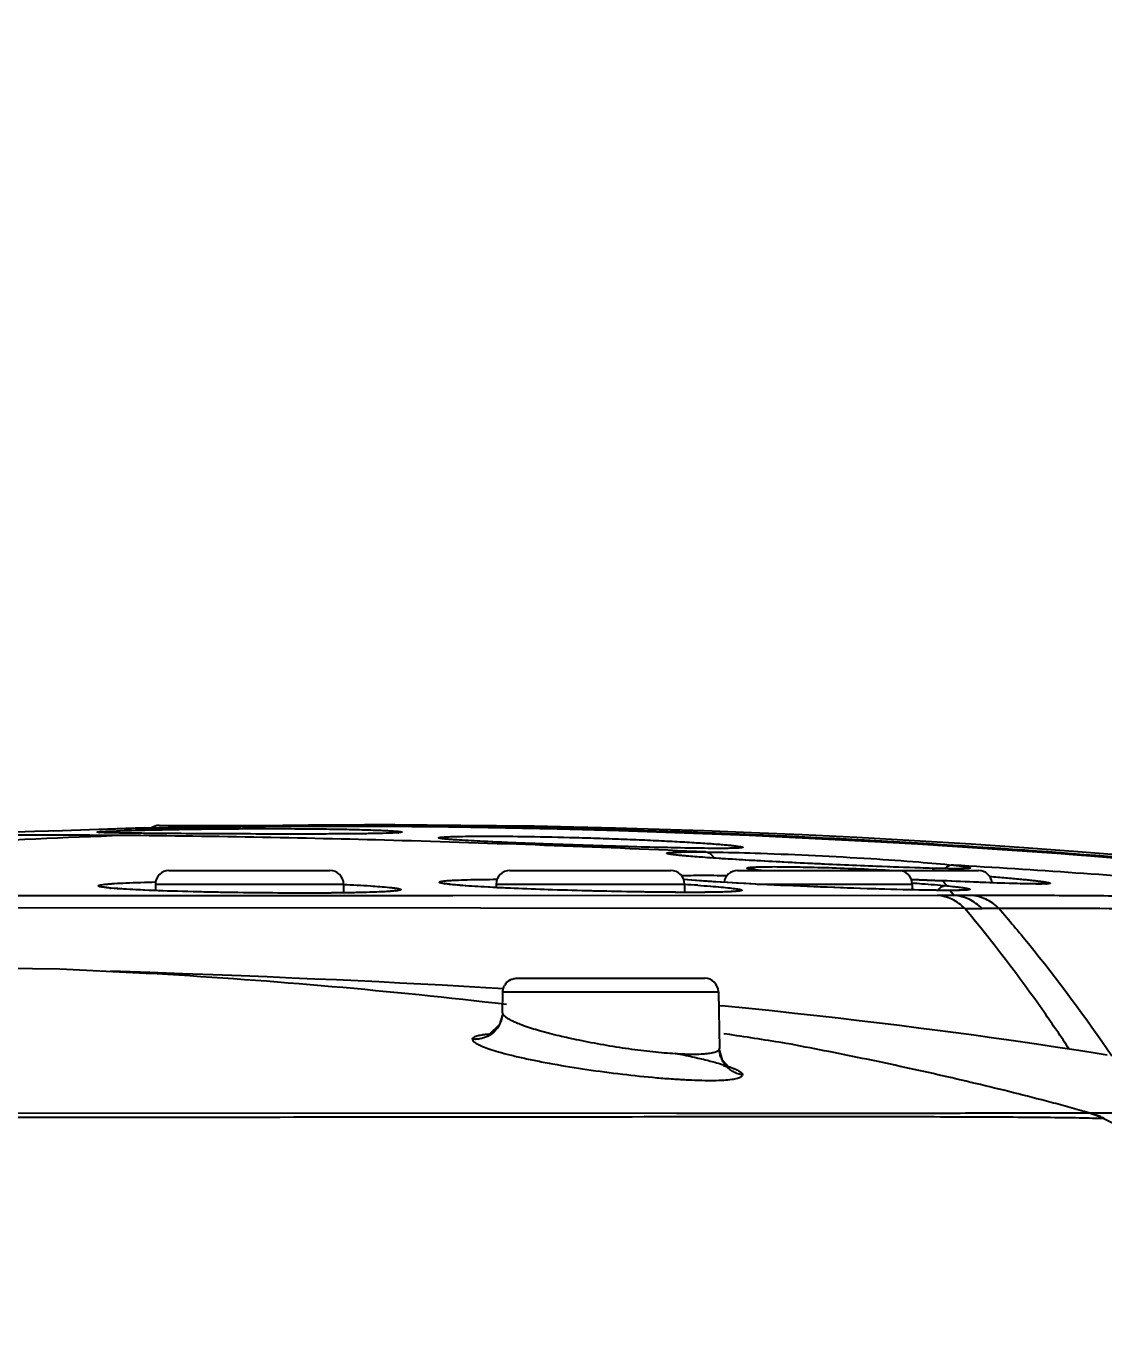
# Model space of a CAD drawing. Header units: millimetres. Extents: x 4086 to 8300, y 123 to 1549.
# Drawn here: x 7018.25 to 7028.12, y 483.98 to 495.97 of the extents above; entities that cross this region are included whole.
import ezdxf

# ---------------------------------------------------------------- set-up
doc = ezdxf.new("R2010")
doc.units = ezdxf.units.MM
doc.layers.add('外形图', color=7, linetype='Continuous')
doc.layers.add('尺寸标注', color=7, linetype='Continuous')
doc.styles.add('思源黑', font='SourceHanSansCN-Normal.ttf')
doc.dimstyles.new('尺寸标注_1_4比例', dxfattribs={"dimtxt": 7, "dimasz": 6, "dimexe": 2, "dimexo": 1.5, "dimgap": 1, "dimtad": 1, "dimdec": 1, "dimlfac": 4, "dimdsep": 46, "dimtxsty": '思源黑', "dimcen": 0.09, "dimadec": 0, "dimazin": 0, "dimtp": 0.01, "dimtm": 0.01, "dimtfac": 1, "dimtdec": 1, "dimtofl": 0, "dimtmove": 0, "dimatfit": 3, "dimfxl": 1, "dimtolj": 1, "dimarcsym": 0})

# ---------------------------------------------------------------- blocks, each defined once
blk = doc.blocks.new('*D759')
at = {"layer": 'Defpoints', "color": 0}
for p in [(7016.612, 498.736), (7016.612, 492.25), (7015.112, 454.498)]:
    blk.add_point(p, dxfattribs=at)
at = {"layer": '尺寸标注', "color": 0, "lineweight": -2}
for p, q in [((7015.112, 455.998), (7015.112, 500.736)), ((7016.612, 493.75), (7016.612, 500.736)), ((7009.112, 498.736), (7003.112, 498.736)), ((7022.612, 498.736), (7034.896, 498.736))]:
    blk.add_line(p, q, dxfattribs=at)
at = {"layer": '尺寸标注', "color": 0}
for points in [[(7009.112, 497.736), (7009.112, 499.736), (7015.112, 498.736)], [(7022.612, 499.736), (7022.612, 497.736), (7016.612, 498.736)]]:
    blk.add_solid(points, dxfattribs=at)
at = {"layer": '尺寸标注', "color": 0, "insert": (7031.754, 503.36), "char_height": 7, "attachment_point": 5, "style": '思源黑'}
blk.add_mtext('\\A1;6', dxfattribs=at)

msp = doc.modelspace()

# ---------------------------------------------------------------- linework, layer by layer
at = {"layer": '外形图'}
for p, q in [((7019.3304, 488.625), (7018.4959, 488.5962)), ((7018.9463, 488.5824), (7018.9395, 488.5828)), ((7018.9545, 488.582), (7018.9463, 488.5824)), ((7018.964, 488.5816), (7018.9545, 488.582)), ((7018.9811, 488.581), (7018.964, 488.5816)), ((7019.0019, 488.5804), (7018.9811, 488.581)), ((7019.0356, 488.5795), (7019.0019, 488.5804)), ((7019.0882, 488.5784), (7019.0356, 488.5795)), ((7019.2151, 488.6162), (7019.0706, 488.6126)), ((7019.1534, 488.5774), (7019.0882, 488.5784)), ((7019.2324, 488.5763), (7019.1534, 488.5774)), ((7019.3277, 488.5752), (7019.2324, 488.5763)), ((7019.4672, 488.5739), (7019.3277, 488.5752)), ((7019.3304, 488.625), (7019.5501, 488.6302)), ((7019.467, 488.6468), (7020.5626, 488.6468)), ((7019.6065, 488.5728), (7019.4672, 488.5739)), ((7019.807, 488.5715), (7019.6065, 488.5728)), ((7020.0142, 488.5704), (7019.807, 488.5715)), ((7020.2166, 488.5696), (7020.0142, 488.5704)), ((7020.3902, 488.5691), (7020.2166, 488.5696)), ((7020.5837, 488.5687), (7020.3902, 488.5691)), ((7020.7293, 488.5687), (7020.5837, 488.5687)), ((7020.8814, 488.5688), (7020.7293, 488.5687)), ((7021.0232, 488.5693), (7020.8814, 488.5688)), ((7021.1557, 488.57), (7021.0232, 488.5693)), ((7021.2763, 488.571), (7021.1557, 488.57)), ((7021.5911, 488.5776), (7021.5784, 488.5771)), ((7021.5849, 488.5771), (7021.5787, 488.5769)), ((7021.6041, 488.5782), (7021.5911, 488.5776)), ((7021.6155, 488.5787), (7021.6041, 488.5782)), ((7021.6255, 488.5793), (7021.6155, 488.5787)), ((7021.6341, 488.5798), (7021.6255, 488.5793)), ((7021.6414, 488.5803), (7021.6341, 488.5798)), ((7022.0619, 488.526), (7022.0618, 488.526)), ((7022.1258, 488.5199), (7022.1115, 488.5212)), ((7022.1422, 488.5186), (7022.1258, 488.5199)), ((7022.1611, 488.5171), (7022.1422, 488.5186)), ((7022.1939, 488.5148), (7022.1611, 488.5171)), ((7022.2327, 488.5122), (7022.1939, 488.5148)), ((7022.2775, 488.5095), (7022.2327, 488.5122)), ((7022.3289, 488.5066), (7022.2775, 488.5095)), ((7022.3871, 488.5036), (7022.3289, 488.5066)), ((7022.4525, 488.5003), (7022.3871, 488.5036)), ((7022.5258, 488.4969), (7022.4525, 488.5003)), ((7022.6077, 488.4933), (7022.5258, 488.4969)), ((7022.699, 488.4894), (7022.6077, 488.4933)), ((7022.8003, 488.4853), (7022.699, 488.4894)), ((7022.9122, 488.481), (7022.8003, 488.4853)), ((7023.0354, 488.4765), (7022.9122, 488.481)), ((7023.1704, 488.4718), (7023.0354, 488.4765)), ((7023.3179, 488.4668), (7023.1704, 488.4718)), ((7023.4779, 488.4617), (7023.3179, 488.4668)), ((7023.6502, 488.4565), (7023.4779, 488.4617)), ((7023.7712, 488.4531), (7023.6502, 488.4565)), ((7023.8975, 488.4497), (7023.7712, 488.4531)), ((7024.0282, 488.4464), (7023.8975, 488.4497)), ((7024.16, 488.4434), (7024.0282, 488.4464)), ((7024.2879, 488.4409), (7024.16, 488.4434)), ((7024.4069, 488.4389), (7024.4037, 488.4389)), ((7024.5042, 488.4379), (7024.4375, 488.4386)), ((7024.5612, 488.4375), (7024.5042, 488.4379)), ((7024.6099, 488.4374), (7024.5612, 488.4375)), ((7024.6417, 488.4375), (7024.6099, 488.4374)), ((7024.6699, 488.4378), (7024.6417, 488.4375)), ((7024.6948, 488.4381), (7024.6699, 488.4378)), ((7024.7095, 488.4384), (7024.6948, 488.4381)), ((7024.7228, 488.4387), (7024.7095, 488.4384)), ((7024.7347, 488.4391), (7024.7228, 488.4387)), ((7024.7793, 488.4407), (7024.7791, 488.4407)), ((7024.2632, 488.3705), (7024.24, 488.3728)), ((7024.2901, 488.3679), (7024.2632, 488.3705)), ((7024.3215, 488.3652), (7024.2901, 488.3679)), ((7024.3576, 488.3622), (7024.3215, 488.3652)), ((7024.3985, 488.3589), (7024.3576, 488.3622)), ((7024.4445, 488.3555), (7024.3985, 488.3589)), ((7024.4957, 488.3518), (7024.4445, 488.3555)), ((7024.5524, 488.3479), (7024.4957, 488.3518)), ((7024.6145, 488.3438), (7024.5524, 488.3479)), ((7024.6823, 488.3395), (7024.6145, 488.3438)), ((7024.7563, 488.335), (7024.6823, 488.3395)), ((7024.8367, 488.3303), (7024.7563, 488.335)), ((7024.924, 488.3253), (7024.8367, 488.3303)), ((7025.0184, 488.3201), (7024.924, 488.3253)), ((7025.1204, 488.3147), (7025.0184, 488.3201)), ((7025.23, 488.3091), (7025.1204, 488.3147)), ((7025.3474, 488.3032), (7025.23, 488.3091)), ((7025.4727, 488.2972), (7025.3474, 488.3032)), ((7025.6057, 488.291), (7025.4727, 488.2972)), ((7025.7462, 488.2847), (7025.6057, 488.291)), ((7019.5579, 488.2343), (7021.0329, 488.2343)), ((7022.6805, 488.2343), (7024.1555, 488.2343)), ((7024.7669, 488.2343), (7026.2419, 488.2343)), ((7024.9851, 488.2343), (7024.969, 488.236)), ((7025.8934, 488.2783), (7025.7462, 488.2847)), ((7026.0408, 488.2723), (7025.8934, 488.2783)), ((7026.1658, 488.2674), (7026.0408, 488.2723)), ((7026.0422, 488.2722), (7026.0408, 488.2722)), ((7026.2887, 488.2629), (7026.1658, 488.2674)), ((7026.2435, 488.2343), (7026.9746, 488.2343)), ((7026.4029, 488.2591), (7026.2887, 488.2629)), ((7026.5071, 488.256), (7026.4029, 488.2591)), ((7026.5821, 488.254), (7026.5071, 488.256)), ((7026.5552, 488.2546), (7026.5514, 488.2548)), ((7026.5552, 488.2546), (7026.5515, 488.2547)), ((7026.5552, 488.2546), (7026.5716, 488.2343)), ((7026.6421, 488.2527), (7026.5821, 488.254)), ((7026.6927, 488.2518), (7026.6421, 488.2527)), ((7026.7254, 488.2514), (7026.6927, 488.2518)), ((7026.7542, 488.2512), (7026.7254, 488.2514)), ((7026.7794, 488.2512), (7026.7542, 488.2512)), ((7026.7944, 488.2513), (7026.7794, 488.2512)), ((7026.8079, 488.2514), (7026.7944, 488.2513)), ((7026.82, 488.2516), (7026.8079, 488.2514)), ((7026.8307, 488.2518), (7026.82, 488.2516)), ((7019.0275, 488.0736), (7019.0181, 488.0746)), ((7019.4329, 488.1093), (7019.4329, 488.0509)), ((7019.4329, 488.1093), (7021.1579, 488.1093)), ((7021.1579, 488.1093), (7021.1579, 488.0301)), ((7022.1775, 488.1029), (7022.1591, 488.1048)), ((7022.1979, 488.101), (7022.1775, 488.1029)), ((7022.2204, 488.0991), (7022.1979, 488.101)), ((7022.2449, 488.0971), (7022.2204, 488.0991)), ((7022.2718, 488.095), (7022.2449, 488.0971)), ((7022.317, 488.0918), (7022.2718, 488.095)), ((7022.3687, 488.0885), (7022.317, 488.0918)), ((7022.4279, 488.0849), (7022.3687, 488.0885)), ((7022.4985, 488.081), (7022.4279, 488.0849)), ((7022.4454, 488.0838), (7022.4411, 488.084)), ((7022.5555, 488.1093), (7022.5555, 488.0781)), ((7022.5555, 488.1093), (7024.2805, 488.1093)), ((7024.2804, 488.1066), (7024.283, 488.1064)), ((7024.2805, 488.1093), (7024.2805, 488.0347)), ((7024.3489, 488.1462), (7024.3123, 488.1493)), ((7024.3901, 488.143), (7024.3489, 488.1462)), ((7024.4363, 488.1395), (7024.3901, 488.143)), ((7024.4878, 488.1359), (7024.4363, 488.1395)), ((7024.5451, 488.1321), (7024.4878, 488.1359)), ((7024.6086, 488.128), (7024.5451, 488.1321)), ((7024.6788, 488.1238), (7024.6086, 488.128)), ((7024.7564, 488.1193), (7024.6788, 488.1238)), ((7024.8417, 488.1147), (7024.7564, 488.1193)), ((7024.9354, 488.1098), (7024.8417, 488.1147)), ((7025.0478, 488.1042), (7024.9354, 488.1098)), ((7024.9454, 488.1093), (7026.3669, 488.1093)), ((7024.9803, 488.1074), (7024.9787, 488.1075)), ((7025.7368, 488.0758), (7025.5823, 488.0814)), ((7025.8882, 488.0706), (7025.7368, 488.0758)), ((7026.0347, 488.066), (7025.8882, 488.0706)), ((7026.1745, 488.062), (7026.0347, 488.066)), ((7026.3059, 488.0586), (7026.1745, 488.062)), ((7026.7202, 488.1375), (7026.3587, 488.1535)), ((7026.3669, 488.1093), (7026.3669, 488.0572)), ((7026.6476, 488.1406), (7026.6466, 488.1407)), ((7026.6476, 488.1406), (7026.6466, 488.1406)), ((7026.7411, 488.0526), (7026.7096, 488.0525)), ((7026.716, 488.0523), (7026.7096, 488.0525)), ((7026.716, 488.0523), (7026.7098, 488.0523)), ((7026.716, 488.0523), (7026.7505, 488.0064)), ((7026.864, 488.1315), (7026.7202, 488.1375)), ((7026.7608, 488.0528), (7026.7411, 488.0526)), ((7026.7784, 488.053), (7026.7608, 488.0528)), ((7026.794, 488.0533), (7026.7784, 488.053)), ((7026.8077, 488.0537), (7026.794, 488.0533)), ((7026.8197, 488.0541), (7026.8077, 488.0537)), ((7026.9909, 488.1263), (7026.864, 488.1315)), ((7027.102, 488.122), (7026.9909, 488.1263)), ((7027.1988, 488.1186), (7027.102, 488.122)), ((7027.2627, 488.1165), (7027.1988, 488.1186)), ((7027.3198, 488.1148), (7027.2627, 488.1165)), ((7027.3707, 488.1135), (7027.3198, 488.1148)), ((7027.4156, 488.1125), (7027.3707, 488.1135)), ((7027.4548, 488.1118), (7027.4156, 488.1125)), ((7027.4885, 488.1114), (7027.4548, 488.1118)), ((7027.508, 488.1113), (7027.4885, 488.1114)), ((7027.5253, 488.1113), (7027.508, 488.1113)), ((7027.5404, 488.1114), (7027.5253, 488.1113)), ((7027.5533, 488.1116), (7027.5404, 488.1114)), ((7027.5642, 488.1118), (7027.5533, 488.1116)), ((7022.1576, 488.0033), (7009.3736, 488.0031)), ((7020.6242, 488.0283), (7020.5095, 488.0289)), ((7020.7267, 488.0279), (7020.6242, 488.0283)), ((7020.8182, 488.0279), (7020.7267, 488.0279)), ((7020.9012, 488.0281), (7020.8182, 488.0279)), ((7020.9768, 488.0284), (7020.9012, 488.0281)), ((7021.046, 488.0289), (7020.9768, 488.0284)), ((7021.1094, 488.0295), (7021.046, 488.0289)), ((7021.1675, 488.0303), (7021.1094, 488.0295)), ((7021.2206, 488.0311), (7021.1675, 488.0303)), ((7021.2693, 488.032), (7021.2206, 488.0311)), ((7021.3345, 488.0334), (7021.2693, 488.032)), ((7021.4554, 488.0372), (7021.4085, 488.0355)), ((7021.4831, 488.0383), (7021.4554, 488.0372)), ((7021.5082, 488.0394), (7021.4831, 488.0383)), ((7021.5307, 488.0406), (7021.5082, 488.0394)), ((7021.5506, 488.0418), (7021.5307, 488.0406)), ((7021.5681, 488.0429), (7021.5506, 488.0418)), ((7021.5833, 488.044), (7021.5681, 488.0429)), ((7026.5964, 488.0061), (7022.1576, 488.0033)), ((7023.7897, 488.0399), (7023.6599, 488.0423)), ((7023.9093, 488.038), (7023.7897, 488.0399)), ((7024.018, 488.0366), (7023.9093, 488.038)), ((7024.1157, 488.0356), (7024.018, 488.0366)), ((7024.2028, 488.035), (7024.1157, 488.0356)), ((7024.2804, 488.0347), (7024.2028, 488.035)), ((7024.3496, 488.0346), (7024.2804, 488.0347)), ((7024.4115, 488.0348), (7024.3496, 488.0346)), ((7024.467, 488.0351), (7024.4115, 488.0348)), ((7024.5164, 488.0356), (7024.467, 488.0351)), ((7024.5601, 488.0363), (7024.5164, 488.0356)), ((7024.5986, 488.037), (7024.5601, 488.0363)), ((7024.673, 488.0393), (7024.6469, 488.0384)), ((7024.6949, 488.0403), (7024.673, 488.0393)), ((7026.7505, 488.0064), (7026.5964, 488.0061)), ((7026.9029, 488.0067), (7026.7505, 488.0064)), ((7026.8499, 487.8871), (7009.195, 487.8962)), ((7027.1626, 487.887), (7027.0078, 487.8869)), ((7019.3815, 487.3002), (7019.024, 487.3123)), ((7019.3481, 487.2929), (7019.2503, 487.2982)), ((7022.7423, 487.2478), (7024.4661, 487.2478)), ((7022.2598, 487.1728), (7022.0615, 487.184)), ((7022.6139, 486.9323), (7022.6173, 487.125)), ((7022.6173, 487.125), (7024.591, 487.125)), ((7024.591, 487.125), (7024.6001, 486.6043)), ((7022.6503, 487.0072), (7022.5501, 487.0188)), ((7022.6129, 486.9134), (7022.5862, 486.8259)), ((7022.6139, 486.9323), (7022.6129, 486.9134)), ((7022.5862, 486.8259), (7022.4905, 486.7331)), ((7024.6949, 486.7321), (7024.6423, 486.74)), ((7024.6006, 486.5921), (7024.6001, 486.6043)), ((7024.6286, 486.4967), (7024.6006, 486.5921)), ((7015.9811, 486.0151), (7024.2074, 486.0124)), ((7027.9814, 486.0162), (7029.2585, 486.0153)), ((7024.2074, 486.0124), (7024.7015, 486.0122)), ((7024.2497, 485.9807), (7024.6943, 485.981)), ((7028.1229, 485.9654), (7028.1107, 485.9656))]:
    msp.add_line(p, q, dxfattribs=at)
for points in [[(7028.2763, 488.3755), (7027.8444, 488.4094), (7027.3906, 488.4426), (7026.9061, 488.4753), (7026.3871, 488.5072), (7025.8596, 488.5364), (7025.3583, 488.5611), (7024.8955, 488.5813), (7024.4619, 488.598), (7024.0476, 488.6119), (7023.649, 488.6233), (7023.2675, 488.6324), (7022.9043, 488.6395), (7022.5598, 488.6448), (7022.2331, 488.6484), (7021.9229, 488.6507), (7021.6281, 488.6517), (7021.3487, 488.6518), (7021.0848, 488.6509), (7020.8363, 488.6494), (7020.6008, 488.6473), (7020.3744, 488.6446), (7020.1541, 488.6415), (7019.9385, 488.6379), (7019.7251, 488.6338), (7019.5501, 488.6302)], [(7019.0706, 488.6126), (7018.8287, 488.606), (7018.581, 488.5988), (7018.327, 488.5909), (7018.0656, 488.5824), (7017.6795, 488.5688)], [(7018.9395, 488.5828), (7018.934, 488.5831), (7018.9317, 488.5832), (7018.9297, 488.5834), (7018.928, 488.5835), (7018.9266, 488.5836), (7018.9255, 488.5837), (7018.9247, 488.5838), (7018.9242, 488.5838), (7018.9241, 488.5839)], [(7033.4652, 487.7586), (7032.0878, 487.9478), (7030.6734, 488.1165), (7029.2358, 488.262), (7027.7838, 488.3838), (7026.3262, 488.4816), (7024.8719, 488.5557), (7023.4295, 488.6064), (7022.0079, 488.6337), (7020.6166, 488.6375), (7019.2151, 488.6162)], [(7021.5784, 488.5771), (7021.5496, 488.576), (7021.5143, 488.575), (7021.4746, 488.5741), (7021.4308, 488.5732), (7021.383, 488.5724), (7021.3314, 488.5717), (7021.2763, 488.571)], [(7021.6597, 488.5821), (7021.6594, 488.582), (7021.6587, 488.5819), (7021.6577, 488.5818), (7021.6563, 488.5816), (7021.6546, 488.5815), (7021.6525, 488.5813), (7021.6502, 488.581), (7021.6476, 488.5808), (7021.6446, 488.5806), (7021.6414, 488.5803)], [(7022.1115, 488.5212), (7022.0993, 488.5224), (7022.0939, 488.5229), (7022.0889, 488.5234), (7022.0844, 488.524), (7022.0802, 488.5244), (7022.0765, 488.5249), (7022.0732, 488.5253), (7022.0702, 488.5257), (7022.0677, 488.5261), (7022.0657, 488.5264), (7022.064, 488.5267), (7022.0628, 488.5269), (7022.062, 488.527), (7022.0619, 488.527)], [(7024.4375, 488.4386), (7024.349, 488.4398), (7024.2879, 488.4409)], [(7024.75, 488.4397), (7024.7401, 488.4393), (7024.7347, 488.4391)], [(7024.7792, 488.4418), (7024.7789, 488.4417), (7024.7782, 488.4416), (7024.777, 488.4415), (7024.7754, 488.4414), (7024.7735, 488.4412), (7024.7712, 488.441), (7024.7686, 488.4408), (7024.7655, 488.4406), (7024.7622, 488.4403), (7024.7584, 488.4401), (7024.7544, 488.4399), (7024.75, 488.4397)], [(7024.24, 488.3728), (7024.2201, 488.3749), (7024.2113, 488.3759), (7024.2032, 488.3769), (7024.1958, 488.3778), (7024.1891, 488.3786), (7024.1831, 488.3794), (7024.1778, 488.3802), (7024.173, 488.3809), (7024.1689, 488.3815), (7024.1654, 488.3821), (7024.1625, 488.3826), (7024.1601, 488.383), (7024.1583, 488.3834), (7024.157, 488.3837), (7024.1562, 488.3839), (7024.156, 488.3839)], [(7024.969, 488.236), (7024.9505, 488.2381), (7024.9422, 488.239), (7024.9346, 488.24), (7024.9276, 488.2409), (7024.9213, 488.2418), (7024.9157, 488.2426), (7024.9106, 488.2433), (7024.9063, 488.244), (7024.9025, 488.2447), (7024.8993, 488.2452), (7024.8968, 488.2457), (7024.8948, 488.2461), (7024.8934, 488.2464), (7024.8927, 488.2466), (7024.8926, 488.2466)], [(7026.8639, 488.2536), (7026.8639, 488.2536), (7026.8634, 488.2535), (7026.8624, 488.2534), (7026.861, 488.2533), (7026.8592, 488.2531), (7026.8569, 488.253), (7026.8543, 488.2528), (7026.8513, 488.2526), (7026.8479, 488.2525), (7026.8441, 488.2523), (7026.84, 488.2521), (7026.8355, 488.252), (7026.8307, 488.2518)], [(7019.0181, 488.0746), (7019.008, 488.0756), (7018.999, 488.0766), (7018.991, 488.0775), (7018.984, 488.0784), (7018.9779, 488.0792), (7018.9725, 488.08), (7018.968, 488.0807), (7018.9642, 488.0813), (7018.9611, 488.0818), (7018.9587, 488.0823), (7018.9569, 488.0826), (7018.9559, 488.0829), (7018.9556, 488.0829)], [(7020.5095, 488.0289), (7020.3824, 488.03), (7020.3137, 488.0307), (7020.2413, 488.0316), (7020.1659, 488.0327), (7020.0885, 488.0339), (7020.0102, 488.0353), (7019.9322, 488.0368), (7019.8556, 488.0384), (7019.7807, 488.0402), (7019.7077, 488.0421), (7019.6366, 488.0441), (7019.5678, 488.0462), (7019.5015, 488.0484), (7019.4379, 488.0507), (7019.3774, 488.0531), (7019.32, 488.0555), (7019.2661, 488.058), (7019.2158, 488.0606), (7019.1693, 488.0632), (7019.1268, 488.0659), (7019.0886, 488.0686), (7019.0548, 488.0712), (7019.0275, 488.0736)], [(7021.6385, 488.0501), (7021.6384, 488.0501), (7021.6379, 488.05), (7021.6369, 488.0498), (7021.6354, 488.0495), (7021.6334, 488.0492), (7021.631, 488.0489), (7021.6282, 488.0485), (7021.6249, 488.048), (7021.6213, 488.0476), (7021.6172, 488.0471), (7021.6127, 488.0466), (7021.6077, 488.0461), (7021.6023, 488.0456), (7021.5965, 488.0451), (7021.5902, 488.0446), (7021.5833, 488.044)], [(7022.1591, 488.1048), (7022.1425, 488.1065), (7022.135, 488.1074), (7022.1279, 488.1082), (7022.1213, 488.1091), (7022.1151, 488.1098), (7022.1094, 488.1106), (7022.1042, 488.1114), (7022.0994, 488.1121), (7022.0951, 488.1127), (7022.0913, 488.1134), (7022.0879, 488.114), (7022.0851, 488.1145), (7022.0827, 488.1149), (7022.0809, 488.1153), (7022.0796, 488.1156), (7022.0789, 488.1158), (7022.0788, 488.1158)], [(7023.6599, 488.0423), (7023.518, 488.0453), (7023.442, 488.0471), (7023.3632, 488.0491), (7023.2831, 488.0512), (7023.2032, 488.0535), (7023.1246, 488.0558), (7023.0477, 488.0583), (7022.9723, 488.0608), (7022.8983, 488.0635), (7022.8259, 488.0662), (7022.7554, 488.0691), (7022.6871, 488.072), (7022.6214, 488.0749), (7022.5584, 488.0779), (7022.4985, 488.081)], [(7024.3123, 488.1493), (7024.2802, 488.1522), (7024.2724, 488.1529)], [(7025.5823, 488.0814), (7025.427, 488.0875), (7025.3496, 488.0907), (7025.2728, 488.094), (7025.1967, 488.0973), (7025.1216, 488.1007), (7025.0478, 488.1042)], [(7026.7096, 488.0525), (7026.674, 488.0525), (7026.6318, 488.0528), (7026.5858, 488.0533), (7026.5362, 488.054), (7026.4832, 488.0548), (7026.427, 488.0559), (7026.3678, 488.0572), (7026.3059, 488.0586)], [(7026.8573, 488.0565), (7026.8573, 488.0565), (7026.8571, 488.0565), (7026.8564, 488.0564), (7026.8552, 488.0563), (7026.8535, 488.0561), (7026.8514, 488.0559), (7026.8489, 488.0557), (7026.8459, 488.0554), (7026.8425, 488.0552), (7026.8387, 488.055), (7026.8346, 488.0547), (7026.83, 488.0545), (7026.825, 488.0543), (7026.8197, 488.0541)], [(7027.5948, 488.1134), (7027.5945, 488.1133), (7027.5937, 488.1133), (7027.5926, 488.1131), (7027.591, 488.113), (7027.589, 488.1129), (7027.5867, 488.1127), (7027.5839, 488.1126), (7027.5808, 488.1124), (7027.5772, 488.1122), (7027.5733, 488.1121), (7027.569, 488.1119), (7027.5642, 488.1118)], [(7021.4085, 488.0355), (7021.3543, 488.0339), (7021.3345, 488.0334)], [(7024.6469, 488.0384), (7024.616, 488.0375), (7024.5986, 488.037)], [(7024.765, 488.0459), (7024.7647, 488.0458), (7024.7636, 488.0456), (7024.762, 488.0454), (7024.7598, 488.0451), (7024.757, 488.0447), (7024.7536, 488.0443), (7024.7496, 488.0439), (7024.7451, 488.0435), (7024.7399, 488.0431), (7024.7342, 488.0426), (7024.7278, 488.0422), (7024.7207, 488.0417), (7024.7129, 488.0412), (7024.7043, 488.0407), (7024.6949, 488.0403)], [(7019.3481, 487.2929), (7018.5574, 487.3305), (7015.7899, 487.3642), (7012.9822, 487.238), (7010.7086, 487.0207)], [(7022.0615, 487.184), (7021.8661, 487.1945), (7021.6726, 487.2044), (7021.4798, 487.214), (7021.2866, 487.2232), (7021.0917, 487.2322), (7020.8929, 487.241), (7020.6824, 487.2501), (7020.4579, 487.2595), (7020.2177, 487.2691), (7019.9599, 487.2791), (7019.682, 487.2895), (7019.3815, 487.3002)], [(7022.6245, 487.151), (7022.4602, 487.1611), (7022.2598, 487.1728)], [(7028.1523, 486.5446), (7028.0445, 486.5616), (7027.9303, 486.5794), (7027.8089, 486.5981), (7027.6807, 486.6175), (7027.545, 486.6378), (7027.4019, 486.6589), (7027.2515, 486.6806), (7027.094, 486.7029), (7026.9321, 486.7253), (7026.7672, 486.7477), (7026.5987, 486.7701), (7026.4263, 486.7924), (7026.2494, 486.8148), (7026.0679, 486.8372), (7025.8813, 486.8595), (7025.6895, 486.8819), (7025.4925, 486.9042), (7025.2902, 486.9263), (7025.0828, 486.9483), (7024.8704, 486.9699), (7024.6531, 486.9913), (7024.5933, 486.9969)], [(7024.6382, 486.45), (7024.689, 486.4293), (7024.6286, 486.4967)]]:
    msp.add_lwpolyline(points, dxfattribs=at)
for centre, radius, start, end in [((7018.9632, 489.1957), 0.6136, 266.07459, 266.31978), ((7019.467, 488.5218), 0.125, 90, 122.9189), ((7021.6028, 489.2598), 0.681, 274.57469, 274.83323), ((7019.5579, 488.1093), 0.125, 90, 180), ((7021.0329, 488.1093), 0.125, 0, 90), ((7022.6805, 488.1093), 0.125, 90, 180), ((7024.1555, 488.1093), 0.125, 0, 90), ((7024.7669, 488.1093), 0.125, 90, 172.33662), ((7024.9933, 488.873), 0.6357, 260.85656, 260.98075), ((7026.2419, 488.1093), 0.125, 0, 90), ((7018.5943, 352.6835), 135.8453, 85.611338, 86.560297), ((7026.8321, 488.8688), 0.6172, 272.97807, 273.10861), ((7026.9746, 488.1093), 0.125, 5.92122, 90), ((7019.2363, 490.3936), 2.3298, 264.59023, 264.84552), ((7022.183, 488.7683), 0.6625, 260.8912, 261.34255), ((7023.2872, 471.0573), 17.0782, 86.25802, 86.65721), ((7032.1874, 616.1766), 128.1558, 267.393195, 267.522051), ((7027.566, 488.711), 0.5994, 272.38799, 273.33316), ((7021.5601, 488.7075), 0.6637, 276.49474, 276.8247), ((7024.7059, 488.6566), 0.6151, 275.53797, 275.67059), ((7027.011, 565.3934), 77.5065, 269.88091, 269.997631), ((7016.2885, 432.7134), 54.6652, 83.42268, 86.7915), ((7022.742, 487.1231), 0.1247, 119.95994, 150.04006), ((7024.4661, 487.1228), 0.125, 1, 90), ((7015.3122, 424.9983), 62.4427, 80.876072, 81.357956), ((7024.5001, 492.4494), 5.8878, 256.57459, 258.35148), ((7027.8004, 485.3256), 0.7112, 64.13673, 75.96842)]:
    msp.add_arc(centre, radius, start, end, dxfattribs=at)
for points, knots in [([(7019.5501, 488.6302), (7020.7129, 488.6555), (7023.04, 488.6492), (7026.5271, 488.5031), (7029.4264, 488.2694), (7031.7382, 488.008), (7032.8909, 487.8513), (7033.4663, 487.7667)], [0, 0, 0, 0, 0.2499934, 0.4999917, 0.7499895, 0.8749947, 1, 1, 1, 1]), ([(7019.1377, 488.5554), (7018.6042, 488.5355), (7017.8041, 488.5007), (7016.7377, 488.4437), (7015.9379, 488.3974), (7015.1377, 488.3529), (7014.3369, 488.3148), (7013.5359, 488.2815), (7013.0021, 488.2543), (7012.7354, 488.2385)], [0, 0, 0, 0, 0.2498355, 0.374795, 0.4997827, 0.6248053, 0.7498683, 0.8749523, 1, 1, 1, 1]), ([(7019.1377, 488.5554), (7018.9756, 488.5567), (7018.3578, 488.5597), (7017.7399, 488.5557), (7017.2844, 488.5462)], [0, 0, 0, 0, 0.2624597, 1, 1, 1, 1]), ([(7018.9212, 488.5835), (7018.9186, 488.5837), (7018.9139, 488.5841), (7018.9079, 488.5846), (7018.9034, 488.5854), (7018.9011, 488.5856), (7018.8991, 488.5868), (7018.9013, 488.5878), (7018.9037, 488.5882), (7018.9083, 488.589), (7018.9145, 488.5896), (7018.9225, 488.5904), (7018.9321, 488.5911), (7018.9485, 488.5922), (7018.9731, 488.5936), (7018.9939, 488.5946), (7019.0055, 488.5951)], [0, 0, 0, 0, 0.060994, 0.1085006, 0.1424987, 0.1631033, 0.1712724, 0.1803898, 0.2021627, 0.2373518, 0.2860465, 0.3482369, 0.4238776, 0.5128965, 0.7305277, 1, 1, 1, 1]), ([(7021.5787, 488.5769), (7021.4998, 488.574), (7021.3066, 488.5708), (7020.8282, 488.5677), (7020.2864, 488.569), (7019.7357, 488.5717), (7019.4202, 488.5741), (7019.2061, 488.5765), (7019.0844, 488.5783), (7018.9934, 488.5804), (7018.9433, 488.5821), (7018.9238, 488.5834)], [0, 0, 0, 0, 0.0892481, 0.2182228, 0.5405711, 0.7014674, 0.8403929, 0.8971215, 0.9433635, 0.9779483, 1, 1, 1, 1]), ([(7019.0055, 488.5951), (7019.0989, 488.5992), (7019.3313, 488.6058), (7019.6447, 488.612), (7019.9494, 488.616), (7020.2011, 488.6181), (7020.4559, 488.6189), (7020.7053, 488.6183), (7020.9406, 488.6163), (7021.154, 488.613), (7021.3146, 488.6093), (7021.4267, 488.6058), (7021.4968, 488.6032), (7021.5566, 488.6004), (7021.5997, 488.598), (7021.6287, 488.596), (7021.6462, 488.5946), (7021.6609, 488.5932), (7021.6726, 488.5918), (7021.6813, 488.5904), (7021.6868, 488.5893), (7021.6896, 488.5883), (7021.6908, 488.5877), (7021.6913, 488.5868), (7021.6905, 488.586), (7021.6893, 488.5854), (7021.6873, 488.5848), (7021.6846, 488.5842), (7021.6795, 488.5833), (7021.6713, 488.5822), (7021.6642, 488.5816), (7021.6601, 488.5812)], [0, 0, 0, 0, 0.1031445, 0.2565352, 0.3457606, 0.4393578, 0.5341407, 0.6268775, 0.7144225, 0.7937795, 0.8622663, 0.8916767, 0.9175328, 0.9396018, 0.9576991, 0.9652123, 0.9716774, 0.9770804, 0.9814135, 0.9846737, 0.9868622, 0.9875617, 0.9880137, 0.9882792, 0.9885754, 0.9890811, 0.9898389, 0.99086, 0.9921488, 0.9955349, 1, 1, 1, 1]), ([(7024.4774, 488.4044), (7023.5497, 488.4468), (7021.7701, 488.5131), (7019.9897, 488.5491), (7019.1377, 488.5554)], [0, 0, 0, 0, 0.5215175, 1, 1, 1, 1]), ([(7033.4651, 487.7587), (7032.8759, 487.8448), (7031.6955, 488.004), (7029.3282, 488.2686), (7026.3591, 488.5028), (7022.7884, 488.6452), (7020.4056, 488.6456), (7019.2151, 488.6162)], [0, 0, 0, 0, 0.1250052, 0.2500105, 0.5000084, 0.7500067, 1, 1, 1, 1]), ([(7021.6571, 488.581), (7021.6523, 488.5806), (7021.6282, 488.5789), (7021.6041, 488.5779), (7021.5849, 488.5771)], [0, 0, 0, 0, 0.1994249, 1, 1, 1, 1]), ([(7022.0618, 488.526), (7022.0562, 488.5267), (7022.0485, 488.5278), (7022.0392, 488.5295), (7022.0342, 488.5306), (7022.0306, 488.5317), (7022.0284, 488.5326), (7022.0269, 488.534), (7022.0281, 488.5356), (7022.0302, 488.5363), (7022.0336, 488.5373), (7022.0383, 488.5382), (7022.0474, 488.5396), (7022.0621, 488.541), (7022.0837, 488.5426), (7022.1107, 488.544), (7022.157, 488.5458), (7022.2658, 488.5485), (7022.3639, 488.5491), (7022.4354, 488.5493)], [0, 0, 0, 0, 0.0379153, 0.0523376, 0.0637272, 0.0721089, 0.0775868, 0.0805892, 0.0832833, 0.0882534, 0.0960837, 0.1069046, 0.1207588, 0.1575653, 0.2064069, 0.2671238, 0.3395183, 0.5181469, 1, 1, 1, 1]), ([(7022.4354, 488.5493), (7022.5567, 488.5494), (7022.8207, 488.5474), (7023.1594, 488.5406), (7023.4513, 488.5323), (7023.6729, 488.5247), (7023.8879, 488.516), (7024.0907, 488.5066), (7024.2498, 488.4981), (7024.367, 488.4911), (7024.4461, 488.486), (7024.5186, 488.481), (7024.5839, 488.4761), (7024.6416, 488.4714), (7024.6915, 488.4668), (7024.733, 488.4625), (7024.7661, 488.4585), (7024.7902, 488.4548), (7024.8051, 488.452), (7024.8121, 488.4495), (7024.8147, 488.4483), (7024.8151, 488.4469), (7024.8145, 488.4461), (7024.8135, 488.4455), (7024.811, 488.4445), (7024.8065, 488.4435), (7024.7995, 488.4424), (7024.7902, 488.4415), (7024.7832, 488.4409), (7024.7793, 488.4407)], [0, 0, 0, 0, 0.1502926, 0.3271107, 0.4198108, 0.5121848, 0.6018438, 0.686458, 0.7638628, 0.79921, 0.8320228, 0.8620914, 0.889205, 0.9131858, 0.9338936, 0.9511908, 0.9649519, 0.9751061, 0.9816109, 0.9835011, 0.984539, 0.9848415, 0.9851742, 0.9856639, 0.9863556, 0.9883972, 0.9913475, 0.9952156, 1, 1, 1, 1]), ([(7024.4037, 488.4389), (7024.191, 488.4419), (7023.8558, 488.4503), (7023.3988, 488.4639), (7023.0416, 488.476), (7022.7112, 488.4885), (7022.4307, 488.5009), (7022.2376, 488.5113), (7022.1226, 488.5197), (7022.0795, 488.5238), (7022.0619, 488.526)], [0, 0, 0, 0, 0.2723008, 0.4291191, 0.585255, 0.7297407, 0.8524159, 0.9446633, 0.9772595, 1, 1, 1, 1]), ([(7024.7791, 488.4407), (7024.7602, 488.4394), (7024.7138, 488.4379), (7024.5897, 488.4367), (7024.4846, 488.4378), (7024.4069, 488.4389)], [0, 0, 0, 0, 0.1529089, 0.3735779, 1, 1, 1, 1]), ([(7024.1553, 488.3827), (7024.1497, 488.3836), (7024.1419, 488.3849), (7024.1325, 488.3869), (7024.1272, 488.3883), (7024.1232, 488.3895), (7024.1204, 488.3908), (7024.1186, 488.3919), (7024.1182, 488.3936), (7024.1198, 488.3948), (7024.1237, 488.3964), (7024.132, 488.398), (7024.1454, 488.3996), (7024.1733, 488.4018), (7024.2201, 488.4037), (7024.2902, 488.405), (7024.3781, 488.4053), (7024.4424, 488.4048), (7024.4774, 488.4044)], [0, 0, 0, 0, 0.0425263, 0.0591759, 0.072747, 0.0832579, 0.0907774, 0.0955376, 0.0985119, 0.1023991, 0.1088382, 0.1306155, 0.1646818, 0.2110702, 0.3403202, 0.5166891, 0.7376695, 1, 1, 1, 1]), ([(7026.0408, 488.2722), (7025.8447, 488.2801), (7025.5495, 488.2931), (7025.1609, 488.3123), (7024.8846, 488.3272), (7024.6375, 488.3419), (7024.431, 488.3559), (7024.2748, 488.3687), (7024.1885, 488.3775), (7024.1553, 488.3827)], [0, 0, 0, 0, 0.3117149, 0.4691827, 0.6179419, 0.7510702, 0.8623719, 0.9466544, 1, 1, 1, 1]), ([(7024.4769, 488.4044), (7024.4918, 488.4035), (7024.5231, 488.3902), (7024.5425, 488.3634), (7024.5498, 488.3481)], [0, 0, 0, 0, 0.4674751, 1, 1, 1, 1]), ([(7024.4774, 488.4044), (7024.514, 488.404), (7024.6808, 488.4015), (7024.8476, 488.3969), (7024.9778, 488.3925)], [0, 0, 0, 0, 0.2190282, 1, 1, 1, 1]), ([(7024.9778, 488.3925), (7025.1455, 488.3869), (7025.4821, 488.3729), (7025.9657, 488.3463), (7026.3871, 488.317), (7026.6396, 488.2955), (7026.7448, 488.2841)], [0, 0, 0, 0, 0.2842812, 0.5707884, 0.8206748, 1, 1, 1, 1]), ([(7024.2515, 488.1888), (7024.3108, 488.1905), (7024.4507, 488.1916), (7024.5906, 488.1905), (7024.6712, 488.1895)], [0, 0, 0, 0, 0.4244624, 1, 1, 1, 1]), ([(7024.8922, 488.2453), (7024.8868, 488.2462), (7024.8774, 488.2478), (7024.8656, 488.2505), (7024.8584, 488.2527), (7024.855, 488.2545), (7024.8536, 488.2558), (7024.8538, 488.2574), (7024.8554, 488.2585), (7024.8577, 488.2595), (7024.8612, 488.2605), (7024.8657, 488.2615), (7024.874, 488.2628), (7024.8869, 488.2643), (7024.9058, 488.2657), (7024.9288, 488.267), (7024.956, 488.2681), (7025.0004, 488.2693), (7025.0655, 488.2701), (7025.1547, 488.27), (7025.2576, 488.269), (7025.4185, 488.2662), (7025.643, 488.26), (7025.932, 488.249), (7026.1333, 488.2396), (7026.2365, 488.2343)], [0, 0, 0, 0, 0.0115249, 0.0200306, 0.0255528, 0.027247, 0.0283324, 0.0291517, 0.0303144, 0.0321096, 0.0346175, 0.037866, 0.0418651, 0.05212, 0.0653643, 0.0815637, 0.1006786, 0.122663, 0.174935, 0.2377076, 0.3102025, 0.3914888, 0.5762146, 0.782526, 1, 1, 1, 1]), ([(7024.982, 488.2343), (7024.9731, 488.2352), (7024.9436, 488.2383), (7024.9141, 488.2418), (7024.8936, 488.2451)], [0, 0, 0, 0, 0.3005435, 1, 1, 1, 1]), ([(7026.5515, 488.2547), (7026.5145, 488.2556), (7026.3447, 488.2605), (7026.1749, 488.2669), (7026.0422, 488.2722)], [0, 0, 0, 0, 0.217946, 1, 1, 1, 1]), ([(7026.8641, 488.2525), (7026.8479, 488.2516), (7026.8088, 488.2508), (7026.7058, 488.251), (7026.619, 488.2529), (7026.5552, 488.2546)], [0, 0, 0, 0, 0.1580023, 0.3796925, 1, 1, 1, 1]), ([(7026.7448, 488.2841), (7026.7305, 488.2848), (7026.7008, 488.2795), (7026.676, 488.2627), (7026.6655, 488.2523)], [0, 0, 0, 0, 0.490687, 1, 1, 1, 1]), ([(7026.7448, 488.2841), (7026.7619, 488.2822), (7026.7927, 488.2787), (7026.8291, 488.2741), (7026.8532, 488.2705), (7026.8675, 488.2682), (7026.8792, 488.2659), (7026.8882, 488.264), (7026.8947, 488.2619), (7026.8985, 488.2608), (7026.9009, 488.2581), (7026.8977, 488.2562), (7026.8936, 488.2553), (7026.8864, 488.2541), (7026.8769, 488.2533), (7026.8696, 488.2528), (7026.8655, 488.2526)], [0, 0, 0, 0, 0.2651731, 0.4797534, 0.5675145, 0.6420317, 0.7032052, 0.75096, 0.7853281, 0.8066078, 0.8166164, 0.8278769, 0.8509589, 0.8872182, 0.9368944, 1, 1, 1, 1]), ([(7027.0773, 488.1804), (7027.1267, 488.1765), (7027.219, 488.1689), (7027.3299, 488.1589), (7027.4081, 488.1512), (7027.4582, 488.146), (7027.5023, 488.141), (7027.54, 488.1364), (7027.5712, 488.1321), (7027.5959, 488.1282), (7027.6136, 488.1248), (7027.6244, 488.122), (7027.6291, 488.12), (7027.6311, 488.1184), (7027.6298, 488.1165), (7027.6272, 488.1157), (7027.623, 488.1147), (7027.6171, 488.1139), (7027.6096, 488.1131), (7027.6039, 488.1128), (7027.6008, 488.1126)], [0, 0, 0, 0, 0.2523372, 0.4713862, 0.5670276, 0.6527558, 0.7281316, 0.7927967, 0.8464073, 0.888711, 0.9195494, 0.9388331, 0.9442384, 0.9471643, 0.9494927, 0.9539466, 0.9611465, 0.9712096, 0.9841607, 1, 1, 1, 1]), ([(7018.9548, 488.0813), (7018.9476, 488.0823), (7018.9377, 488.0839), (7018.9259, 488.0866), (7018.9195, 488.0884), (7018.9149, 488.0902), (7018.912, 488.0918), (7018.9105, 488.0941), (7018.9119, 488.0965), (7018.9149, 488.0981), (7018.9194, 488.0998), (7018.9257, 488.1015), (7018.9375, 488.104), (7018.9567, 488.1069), (7018.985, 488.1101), (7019.02, 488.1132), (7019.0797, 488.1175), (7019.2186, 488.1246), (7019.3437, 488.1279), (7019.4346, 488.1297)], [0, 0, 0, 0, 0.0378684, 0.0522874, 0.0637087, 0.0721886, 0.0778996, 0.0814636, 0.0849708, 0.0905785, 0.0989436, 0.1102438, 0.1245406, 0.1621756, 0.2117761, 0.2731564, 0.346027, 0.5246974, 1, 1, 1, 1]), ([(7019.0167, 488.0741), (7019.0107, 488.0747), (7018.9901, 488.0767), (7018.9694, 488.0791), (7018.9548, 488.0813)], [0, 0, 0, 0, 0.2887822, 1, 1, 1, 1]), ([(7021.6351, 488.048), (7021.6115, 488.0453), (7021.5542, 488.0412), (7021.4539, 488.0365), (7021.3261, 488.0328), (7021.1102, 488.0288), (7020.7989, 488.0271), (7020.3974, 488.0291), (7019.9863, 488.035), (7019.6045, 488.0441), (7019.2881, 488.056), (7019.103, 488.0663), (7019.027, 488.0732)], [0, 0, 0, 0, 0.0272958, 0.0660816, 0.1154504, 0.1742522, 0.3143806, 0.4732646, 0.635913, 0.7869898, 0.9122734, 1, 1, 1, 1]), ([(7021.1579, 488.1074), (7021.2397, 488.1037), (7021.3796, 488.0964), (7021.5194, 488.0863), (7021.5773, 488.0803)], [0, 0, 0, 0, 0.5842875, 1, 1, 1, 1]), ([(7021.5773, 488.0803), (7021.5901, 488.079), (7021.6129, 488.0765), (7021.6395, 488.0728), (7021.6565, 488.0697), (7021.666, 488.0677), (7021.6733, 488.0657), (7021.6784, 488.0637), (7021.6817, 488.062), (7021.6828, 488.059), (7021.6801, 488.0569), (7021.6737, 488.0542), (7021.6594, 488.0511), (7021.6467, 488.0494), (7021.6389, 488.0485)], [0, 0, 0, 0, 0.2501345, 0.4455706, 0.5225454, 0.5855792, 0.6346481, 0.6699075, 0.6922265, 0.7054859, 0.7220511, 0.7501875, 0.8470664, 1, 1, 1, 1]), ([(7022.0781, 488.1142), (7022.0709, 488.1153), (7022.0611, 488.117), (7022.0492, 488.1199), (7022.043, 488.1217), (7022.0384, 488.1236), (7022.0355, 488.1252), (7022.0341, 488.1276), (7022.0357, 488.1298), (7022.0388, 488.1313), (7022.0434, 488.133), (7022.0498, 488.1346), (7022.0619, 488.1369), (7022.0814, 488.1394), (7022.11, 488.1422), (7022.1455, 488.1447), (7022.2058, 488.1479), (7022.346, 488.1526), (7022.4722, 488.1539), (7022.5638, 488.1542)], [0, 0, 0, 0, 0.0375251, 0.0517911, 0.0630734, 0.0714238, 0.0770041, 0.0804559, 0.0839676, 0.0896503, 0.0981075, 0.1094995, 0.1238806, 0.1616685, 0.2114512, 0.2729797, 0.3459492, 0.5248006, 1, 1, 1, 1]), ([(7022.4411, 488.084), (7022.368, 488.0881), (7022.2681, 488.0943), (7022.1488, 488.105), (7022.1027, 488.1104), (7022.0832, 488.1134)], [0, 0, 0, 0, 0.6118258, 0.8358232, 1, 1, 1, 1]), ([(7024.7653, 488.0444), (7024.7467, 488.0426), (7024.702, 488.0399), (7024.5849, 488.0358), (7024.3911, 488.034), (7024.1118, 488.035), (7023.7849, 488.0395), (7023.4329, 488.0468), (7022.9835, 488.0595), (7022.6542, 488.0721), (7022.4454, 488.0838)], [0, 0, 0, 0, 0.0241112, 0.0578005, 0.1514843, 0.2746505, 0.4188182, 0.5740556, 0.7296781, 1, 1, 1, 1]), ([(7024.9787, 488.1075), (7024.8414, 488.1143), (7024.6058, 488.1273), (7024.3703, 488.1435), (7024.2721, 488.1526)], [0, 0, 0, 0, 0.58238, 1, 1, 1, 1]), ([(7024.4017, 488.0991), (7024.4408, 488.0965), (7024.5129, 488.0915), (7024.6114, 488.0835), (7024.6905, 488.076), (7024.7488, 488.0689), (7024.7838, 488.0632), (7024.8003, 488.0587), (7024.8049, 488.0564), (7024.8068, 488.0549), (7024.8067, 488.0528), (7024.8048, 488.0515), (7024.8019, 488.0502), (7024.7975, 488.049), (7024.7918, 488.0478), (7024.7814, 488.0461), (7024.7728, 488.0451), (7024.7667, 488.0445)], [0, 0, 0, 0, 0.2601475, 0.4805046, 0.6574504, 0.7881746, 0.8706942, 0.8937095, 0.9008094, 0.9053108, 0.9084816, 0.9129364, 0.9199699, 0.9299076, 0.9428515, 0.9588408, 1, 1, 1, 1]), ([(7026.7098, 488.0523), (7026.6027, 488.0523), (7026.3512, 488.0569), (7025.9362, 488.0684), (7025.4667, 488.0852), (7025.1418, 488.0994), (7024.9803, 488.1074)], [0, 0, 0, 0, 0.1855993, 0.4361532, 0.7196631, 1, 1, 1, 1]), ([(7026.3665, 488.1207), (7026.3966, 488.1186), (7026.5025, 488.1109), (7026.6084, 488.1023), (7026.684, 488.0949)], [0, 0, 0, 0, 0.2847332, 1, 1, 1, 1]), ([(7026.684, 488.0949), (7026.6686, 488.0954), (7026.6359, 488.0878), (7026.6109, 488.0662), (7026.6007, 488.0532)], [0, 0, 0, 0, 0.4841612, 1, 1, 1, 1]), ([(7026.6476, 488.1406), (7026.6507, 488.1369), (7026.663, 488.1219), (7026.6751, 488.1066), (7026.684, 488.0949)], [0, 0, 0, 0, 0.2443299, 1, 1, 1, 1]), ([(7027.5909, 488.1121), (7027.573, 488.1113), (7027.5299, 488.1108), (7027.4166, 488.1118), (7027.2287, 488.1171), (7026.9574, 488.1274), (7026.7563, 488.1359), (7026.6476, 488.1406)], [0, 0, 0, 0, 0.0570632, 0.1370432, 0.3601193, 0.6543547, 1, 1, 1, 1]), ([(7026.684, 488.0949), (7026.7067, 488.0927), (7026.7393, 488.0893), (7026.7805, 488.0846), (7026.8067, 488.0814), (7026.8295, 488.0783), (7026.849, 488.0753), (7026.8652, 488.0725), (7026.8778, 488.07), (7026.8873, 488.0675), (7026.8926, 488.0657), (7026.8969, 488.063), (7026.8948, 488.0606), (7026.8925, 488.0598), (7026.8881, 488.0585), (7026.8804, 488.0573), (7026.8685, 488.056), (7026.8595, 488.0554), (7026.8543, 488.0551)], [0, 0, 0, 0, 0.2648605, 0.3792727, 0.4812477, 0.5705226, 0.6468935, 0.7101813, 0.7602719, 0.7971329, 0.8209051, 0.8326602, 0.841711, 0.8501326, 0.8616835, 0.8945558, 0.9406602, 1, 1, 1, 1]), ([(7026.8543, 488.0551), (7026.8352, 488.0539), (7026.7891, 488.0526), (7026.743, 488.0523), (7026.716, 488.0523)], [0, 0, 0, 0, 0.4159392, 1, 1, 1, 1]), ([(7026.8499, 487.8871), (7026.8157, 487.9213), (7026.7371, 487.9782), (7026.6428, 488.0031), (7026.5964, 488.0061)], [0, 0, 0, 0, 0.5098382, 1, 1, 1, 1]), ([(7027.0078, 487.8869), (7026.973, 487.9213), (7026.8931, 487.9784), (7026.7976, 488.0033), (7026.7505, 488.0064)], [0, 0, 0, 0, 0.5087902, 1, 1, 1, 1]), ([(7029.4785, 487.9833), (7029.0679, 487.9911), (7028.4385, 487.9996), (7027.5799, 488.0055), (7027.132, 488.0069), (7026.9029, 488.0067)], [0, 0, 0, 0, 0.4782639, 0.7332275, 1, 1, 1, 1]), ([(7027.1626, 487.887), (7027.1275, 487.9214), (7027.0466, 487.9785), (7026.9505, 488.0035), (7026.9029, 488.0067)], [0, 0, 0, 0, 0.5080099, 1, 1, 1, 1]), ([(7027.8054, 486.5989), (7027.7303, 486.7122), (7027.4294, 487.1543), (7027.1051, 487.5806), (7026.8499, 487.8871)], [0, 0, 0, 0, 0.2542183, 1, 1, 1, 1]), ([(7029.7396, 487.8664), (7029.54, 487.8696), (7029.129, 487.8755), (7028.2701, 487.8862), (7027.6106, 487.8882), (7027.1626, 487.887)], [0, 0, 0, 0, 0.2324125, 0.4784373, 1, 1, 1, 1]), ([(7027.1626, 487.887), (7027.2537, 487.7815), (7027.6175, 487.3472), (7027.9554, 486.8913), (7028.1958, 486.5384)], [0, 0, 0, 0, 0.2461813, 1, 1, 1, 1]), ([(7022.6798, 487.2311), (7022.6892, 487.2365), (7022.7096, 487.2449), (7022.7314, 487.2478), (7022.7423, 487.2478)], [0, 0, 0, 0, 0.5016458, 1, 1, 1, 1]), ([(7022.6173, 487.125), (7022.6175, 487.1355), (7022.6206, 487.1565), (7022.6288, 487.1762), (7022.634, 487.1853)], [0, 0, 0, 0, 0.4984212, 1, 1, 1, 1]), ([(7022.6127, 486.9134), (7022.6107, 486.8951), (7022.6021, 486.8579), (7022.586, 486.8233), (7022.576, 486.8067)], [0, 0, 0, 0, 0.4866067, 1, 1, 1, 1]), ([(7022.6139, 486.9323), (7022.6139, 486.9283), (7022.6159, 486.9217), (7022.621, 486.9138), (7022.629, 486.9045), (7022.6431, 486.8926), (7022.6648, 486.8784), (7022.6922, 486.8635), (7022.7251, 486.8481), (7022.7634, 486.8321), (7022.7908, 486.8218), (7022.8054, 486.8166)], [0, 0, 0, 0, 0.0531374, 0.0853153, 0.1222951, 0.2122221, 0.3247414, 0.4601578, 0.6182128, 0.7983813, 1, 1, 1, 1]), ([(7022.3367, 486.6898), (7022.3372, 486.6928), (7022.3404, 486.6992), (7022.3493, 486.7071), (7022.3623, 486.7141), (7022.3796, 486.7204), (7022.4013, 486.7261), (7022.4275, 486.7309), (7022.4583, 486.735), (7022.4804, 486.737), (7022.4922, 486.7379)], [0, 0, 0, 0, 0.0546538, 0.1217197, 0.2076999, 0.3159461, 0.4483036, 0.6059233, 0.789614, 1, 1, 1, 1]), ([(7022.576, 486.8067), (7022.5642, 486.7871), (7022.5353, 486.7507), (7022.4964, 486.7253), (7022.4758, 486.7153)], [0, 0, 0, 0, 0.4995048, 1, 1, 1, 1]), ([(7022.8054, 486.8166), (7022.8539, 486.7991), (7022.9626, 486.7653), (7023.0727, 486.737), (7023.1331, 486.7225)], [0, 0, 0, 0, 0.454023, 1, 1, 1, 1]), ([(7022.4758, 486.7153), (7022.4536, 486.7047), (7022.4183, 486.6934), (7022.3709, 486.688), (7022.3478, 486.6886), (7022.3367, 486.6898)], [0, 0, 0, 0, 0.5175107, 0.7654696, 1, 1, 1, 1]), ([(7022.3367, 486.6898), (7022.3368, 486.6859), (7022.3394, 486.6797), (7022.3451, 486.6725), (7022.349, 486.6687), (7022.3512, 486.6668)], [0, 0, 0, 0, 0.4206405, 0.6869446, 1, 1, 1, 1]), ([(7022.3512, 486.6668), (7022.3555, 486.6631), (7022.3657, 486.6556), (7022.3837, 486.645), (7022.4059, 486.634), (7022.4434, 486.6177), (7022.5005, 486.5971), (7022.5493, 486.5821), (7022.5763, 486.5744)], [0, 0, 0, 0, 0.0695444, 0.1548596, 0.2562186, 0.3736241, 0.6559243, 1, 1, 1, 1]), ([(7023.3113, 486.6829), (7023.3864, 486.6673), (7023.5383, 486.6386), (7023.7287, 486.6088), (7023.8802, 486.5888), (7023.9896, 486.5763), (7024.0938, 486.5662), (7024.1915, 486.5588), (7024.281, 486.5543), (7024.361, 486.5527), (7024.4305, 486.5542), (7024.4814, 486.5579), (7024.5162, 486.5625), (7024.5379, 486.5664), (7024.5565, 486.571), (7024.5719, 486.5762), (7024.5841, 486.582), (7024.5931, 486.5885), (7024.5989, 486.5959), (7024.6002, 486.6016), (7024.6001, 486.6043)], [0, 0, 0, 0, 0.175149, 0.3528787, 0.4398621, 0.5240084, 0.6041334, 0.6790581, 0.7476128, 0.8086949, 0.8616697, 0.9061712, 0.9251519, 0.9419148, 0.9564516, 0.9687826, 0.9789831, 0.9872397, 0.9939705, 1, 1, 1, 1]), ([(7027.9842, 486.0155), (7027.927, 486.0322), (7027.8123, 486.0646), (7027.5825, 486.1268), (7027.2947, 486.2007), (7026.9488, 486.285), (7026.4873, 486.3919), (7025.9095, 486.5166), (7025.4457, 486.6076), (7025.2137, 486.651)], [0, 0, 0, 0, 0.0629403, 0.1257671, 0.2511934, 0.3763932, 0.5014092, 0.7509721, 1, 1, 1, 1]), ([(7022.5763, 486.5744), (7022.6108, 486.5645), (7022.685, 486.5449), (7022.8037, 486.5173), (7022.9356, 486.4899), (7023.131, 486.4531), (7023.3907, 486.4111), (7023.7083, 486.369), (7023.9717, 486.3414), (7024.1726, 486.3256), (7024.3096, 486.3174), (7024.4339, 486.3128), (7024.5431, 486.3117), (7024.635, 486.3145), (7024.6901, 486.3192), (7024.7145, 486.3225)], [0, 0, 0, 0, 0.0498047, 0.1065607, 0.1692603, 0.2368834, 0.3827062, 0.5344957, 0.6817503, 0.7504763, 0.8143789, 0.8723246, 0.9231913, 0.9659292, 1, 1, 1, 1]), ([(7024.1996, 486.561), (7024.2506, 486.5509), (7024.3469, 486.5309), (7024.4814, 486.4994), (7024.5961, 486.4686), (7024.6652, 486.4468), (7024.6959, 486.4357)], [0, 0, 0, 0, 0.3045444, 0.5757313, 0.8090216, 1, 1, 1, 1]), ([(7024.8122, 486.363), (7024.7985, 486.3651), (7024.771, 486.372), (7024.7317, 486.3892), (7024.695, 486.4128), (7024.6628, 486.442), (7024.637, 486.4765), (7024.6181, 486.514), (7024.6057, 486.5528), (7024.6016, 486.5792), (7024.6007, 486.5921)], [0, 0, 0, 0, 0.1235845, 0.251606, 0.3814615, 0.5107416, 0.6380407, 0.7630235, 0.8844102, 1, 1, 1, 1]), ([(7024.6959, 486.4357), (7024.7051, 486.4323), (7024.7226, 486.4258), (7024.7468, 486.4157), (7024.7675, 486.406), (7024.7844, 486.3967), (7024.7976, 486.3879), (7024.8059, 486.3805), (7024.8102, 486.3746), (7024.8122, 486.3707), (7024.813, 486.3668), (7024.8127, 486.3642), (7024.8124, 486.3631)], [0, 0, 0, 0, 0.2066754, 0.3903729, 0.5502405, 0.6856127, 0.7961982, 0.8825505, 0.9174369, 0.9476707, 0.974544, 1, 1, 1, 1]), ([(7024.7145, 486.3225), (7024.7238, 486.3237), (7024.7409, 486.3264), (7024.7643, 486.3315), (7024.7832, 486.3373), (7024.7939, 486.3421), (7024.7983, 486.3447)], [0, 0, 0, 0, 0.3234815, 0.5975065, 0.8224837, 1, 1, 1, 1]), ([(7024.7983, 486.3447), (7024.8004, 486.346), (7024.8042, 486.3486), (7024.8087, 486.353), (7024.8116, 486.3579), (7024.8122, 486.3613), (7024.8122, 486.363)], [0, 0, 0, 0, 0.3085386, 0.5686283, 0.7925765, 1, 1, 1, 1]), ([(7024.7015, 486.0122), (7025.0747, 486.0121), (7025.76, 486.0121), (7026.576, 486.013), (7027.1315, 486.015), (7027.4681, 486.0163), (7027.7463, 486.0168), (7027.9118, 486.0163), (7027.9842, 486.0155)], [0, 0, 0, 0, 0.3410926, 0.6262033, 0.7457913, 0.8487027, 0.9338131, 1, 1, 1, 1]), ([(7028.1229, 485.9654), (7028.1114, 485.971), (7028.0938, 485.9788), (7028.0701, 485.9885), (7028.0522, 485.9953), (7028.0339, 486.0015), (7028.0094, 486.0086), (7027.9908, 486.0129), (7027.9785, 486.0156)], [0, 0, 0, 0, 0.2507414, 0.375821, 0.5007658, 0.626206, 0.7525698, 1, 1, 1, 1]), ([(7016.1236, 485.9737), (7017.566, 485.975), (7019.6751, 485.9762), (7022.3837, 485.9789), (7023.6501, 485.9802), (7024.2497, 485.9807)], [0, 0, 0, 0, 0.5325004, 0.7786186, 1, 1, 1, 1]), ([(7024.6943, 485.981), (7025.0754, 485.9812), (7025.6244, 485.9814), (7026.325, 485.9809), (7026.7798, 485.98), (7027.1858, 485.9784), (7027.542, 485.9758), (7027.8449, 485.9719), (7028.0287, 485.9681), (7028.1107, 485.9656)], [0, 0, 0, 0, 0.3346224, 0.4820575, 0.6152129, 0.7339899, 0.8385643, 0.9280199, 1, 1, 1, 1]), ([(7030.7878, 482.9978), (7030.7847, 483.0896), (7030.7764, 483.2271), (7030.7619, 483.4102), (7030.7503, 483.5476), (7030.739, 483.685), (7030.7254, 483.8221), (7030.7065, 483.9586), (7030.6839, 484.0713), (7030.6603, 484.1602), (7030.6391, 484.2258), (7030.6135, 484.2894), (7030.5876, 484.3401), (7030.5638, 484.3787), (7030.5378, 484.4158), (7030.5017, 484.4598), (7030.4544, 484.5091), (7030.4042, 484.5555), (7030.3524, 484.6), (7030.2998, 484.6428), (7030.2464, 484.6843), (7030.1926, 484.7251), (7030.1385, 484.7655), (7030.0662, 484.8192), (7029.9752, 484.8858), (7029.8651, 484.9643), (7029.717, 485.067), (7029.5295, 485.1916), (7029.3008, 485.335), (7029.0685, 485.472), (7028.8326, 485.6025), (7028.5939, 485.7274), (7028.353, 485.8481), (7028.1915, 485.9266), (7028.1107, 485.9656)], [0, 0, 0, 0, 0.0633323, 0.0950119, 0.126712, 0.1584277, 0.190118, 0.2217654, 0.2534323, 0.2693186, 0.2851822, 0.3009481, 0.3165992, 0.3244, 0.3322013, 0.3478458, 0.3635687, 0.3793221, 0.3950091, 0.4106004, 0.4261352, 0.4416483, 0.4571694, 0.4727087, 0.5038163, 0.5349218, 0.5660086, 0.6281284, 0.6901862, 0.7521934, 0.8141646, 0.8761213, 0.9380702, 1, 1, 1, 1])]:
    msp.add_open_spline(points, degree=3, knots=knots, dxfattribs=at)

# ---------------------------------------------------------------- dimensions: what is measured, and where the dimension line sits
at = {"layer": '尺寸标注'}
dim = msp.add_linear_dim(base=(7016.6121, 498.7355), p1=(7015.1121, 454.4978), p2=(7016.6121, 492.2499), dimstyle='尺寸标注_1_4比例', dxfattribs=at)
dim.commit()
dim.dimension.update_dxf_attribs({"geometry": '*D759', "text_midpoint": (7031.7541, 503.3599)})

doc.saveas('drawing.dxf')
